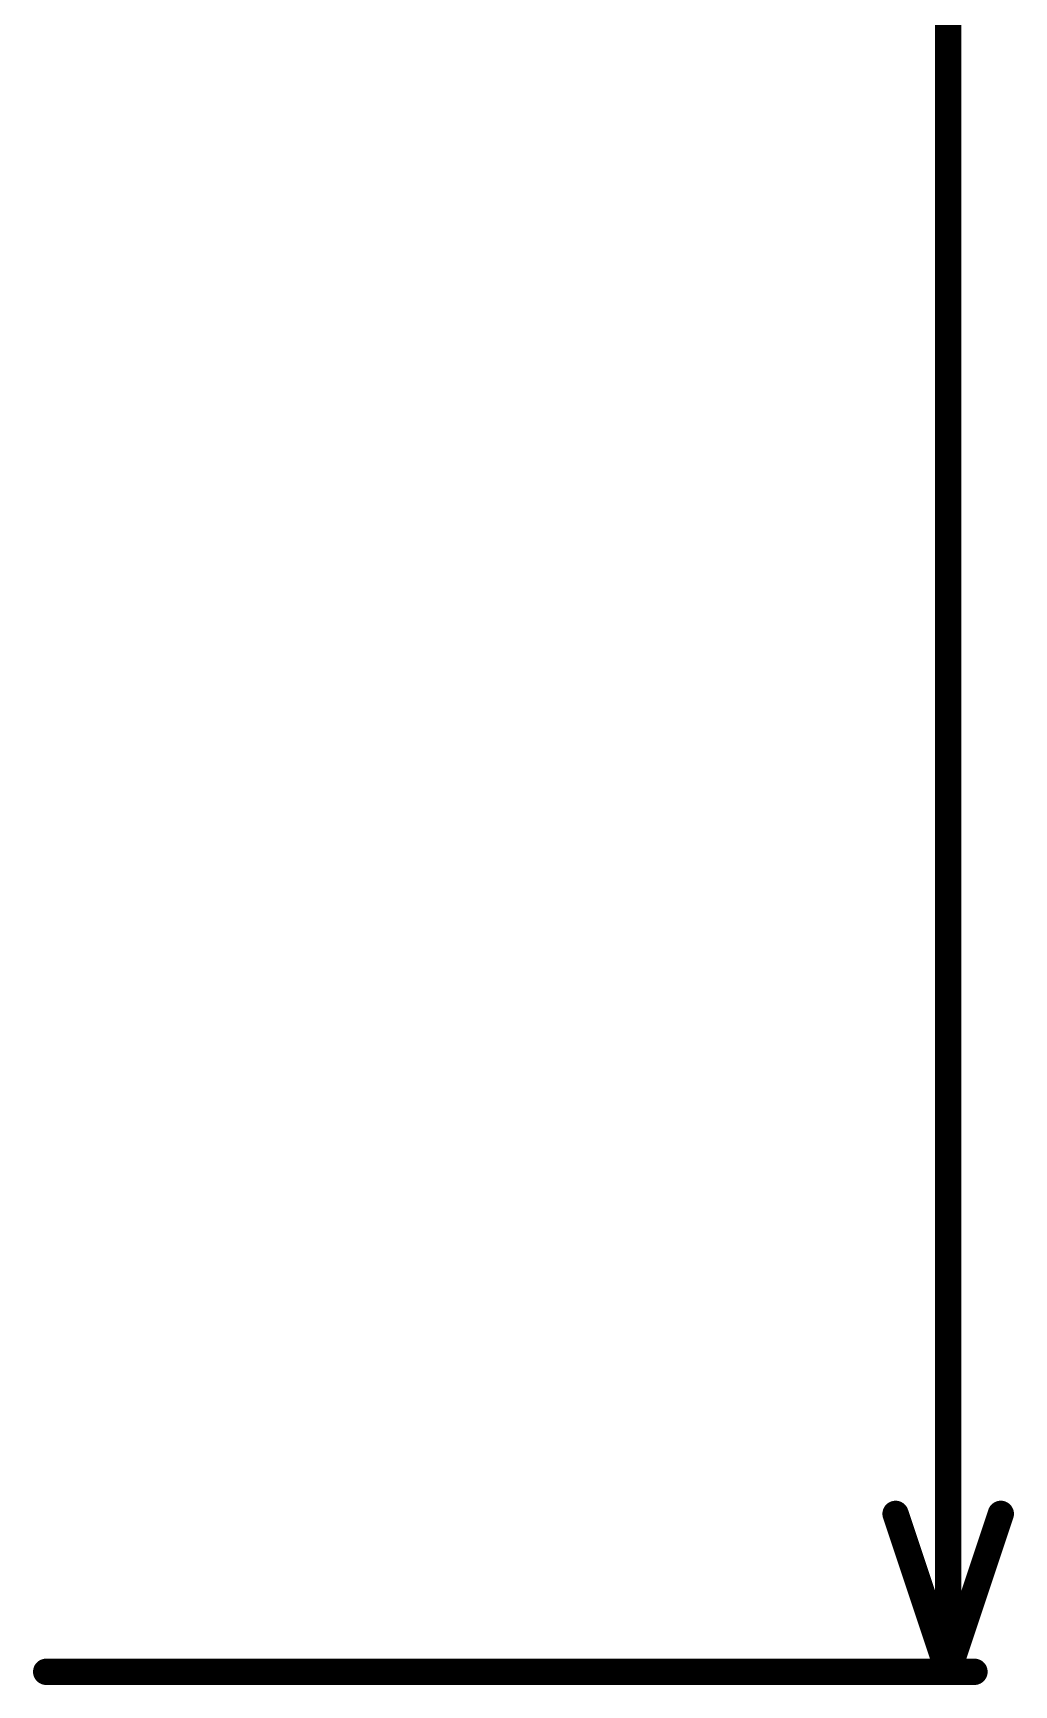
# Model space of a CAD drawing. Header units: inches. Extents: x -0.01 to 2.44, y -0.01 to 2.26.
# Drawn here: x 2.057 to 2.43, y -0.005 to 0.623 of the extents above; entities that cross this region are included whole.
import ezdxf

# ---------------------------------------------------------------- set-up
doc = ezdxf.new("R2010")
doc.units = ezdxf.units.IN
doc.header["$MEASUREMENT"] = 0
doc.layers.add('Mechanical 1', color=6, linetype='Continuous')

msp = doc.modelspace()

# ---------------------------------------------------------------- linework, layer by layer
at = {"layer": 'Mechanical 1', "const_width": 0.01}
for points in [[(2.405, 0), (2.405, 0.69826)], [(2.385, 0.06), (2.405, 0)], [(2.405, 0), (2.425, 0.06)], [(2.06224, 0), (2.415, 0)]]:
    msp.add_lwpolyline(points, dxfattribs=at)
at = {"layer": 'Mechanical 1', "const_width": 0.005}
for points in [[(2.3825, 0.06, 1), (2.3875, 0.06, 1)], [(2.4225, 0.06, 1), (2.4275, 0.06, 1)], [(2.05974, 0, 1), (2.06474, 0, 1)], [(2.4025, 0, 1), (2.4075, 0, 1)], [(2.4025, 0, 1), (2.4075, 0, 1)], [(2.4025, 0, 1), (2.4075, 0, 1)], [(2.4125, 0, 1), (2.4175, 0, 1)]]:
    msp.add_lwpolyline(points, format="xyb", close=True, dxfattribs=at)

doc.saveas('drawing.dxf')
